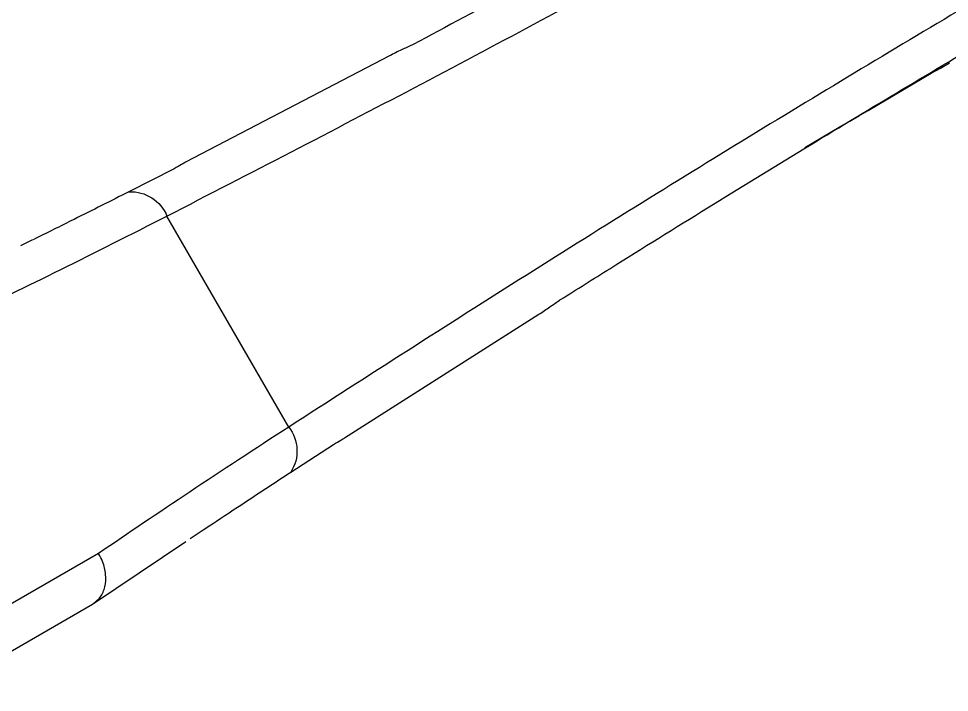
# Model space of a CAD drawing. Header units: millimetres. Extents: x 36 to 3196, y 27 to 5967.
# Drawn here: x 258.4 to 326.8, y 845.4 to 894.9 of the extents above; entities that cross this region are included whole.
import ezdxf

# ---------------------------------------------------------------- set-up
doc = ezdxf.new("R2010")
doc.units = ezdxf.units.MM
doc.layers.add('08_Dimension.Annotation', color=2, linetype='Continuous')

# ---------------------------------------------------------------- blocks, each defined once
blk = doc.blocks.new('A$C1af0320f')
at = {"color": 8, "linetype": 'Continuous', "lineweight": 25}
for p, q in [((142.183, 92.886), (142.911, 109.787)), ((164.829, 109.787), (165.557, 92.886)), ((141.987, 88.213), (142.178, 91.939)), ((165.562, 91.939), (165.753, 88.213)), ((144.928, 89.741), (162.812, 89.741)), ((141.507, 80.596), (141.434, 79.356)), ((166.307, 79.366), (166.244, 80.358)), ((140.87, 70.753), (141.433, 78.991)), ((143.87, 73.009), (143.87, 57.833)), ((140.87, 57.801), (140.87, 70.756))]:
    blk.add_line(p, q, dxfattribs=at)
for centre, start, end in [((144.527, 86.919), 81.90234, 152.99325), ((163.213, 86.919), 27.00652, 98.09776)]:
    blk.add_arc(centre, 2.85, start, end, dxfattribs=at)
blk.add_ellipse((-2446.068, 159.359), major_axis=(0, 2703.908), ratio=0.95785, start_param=4.702574, end_param=4.707127, dxfattribs=at)
for points, knots in [([(143.87, 230.872), (143.934, 230.206), (144.426, 225.081), (145.225, 215.061), (146.066, 200.144), (146.622, 184.301), (146.895, 167.406), (146.868, 149.446), (146.532, 130.41), (145.917, 110.583), (145.258, 96.686), (144.928, 89.741)], [0, 0, 0, 0, 0.018058, 0.138979, 0.260005, 0.38103, 0.50195, 0.626405, 0.750975, 0.875545, 1, 1, 1, 1]), ([(162.812, 89.741), (162.485, 96.61), (161.833, 110.354), (161.22, 129.975), (160.879, 148.824), (160.841, 166.968), (161.113, 184.368), (161.711, 200.94), (162.597, 216.575), (163.446, 226.108), (163.87, 230.872)], [0, 0, 0, 0, 0.123075, 0.246261, 0.369446, 0.492521, 0.619329, 0.74626, 0.87319, 1, 1, 1, 1]), ([(143.051, 111.696), (143.104, 113.123), (143.37, 120.261), (143.745, 132.748), (143.898, 143.324), (143.975, 148.571)], [0, 0, 0, 0, 0.1118479, 0.5593094, 1, 1, 1, 1]), ([(163.765, 148.571), (163.781, 147.25), (163.859, 140.645), (164.101, 128.535), (164.494, 117.28), (164.689, 111.696)], [0, 0, 0, 0, 0.111848, 0.55931, 1, 1, 1, 1]), ([(142.911, 109.787), (142.931, 110.119), (142.972, 110.782), (143.039, 111.393), (143.05, 111.666), (143.051, 111.696)], [0, 0, 0, 0, 0.470696, 0.940882, 1, 1, 1, 1]), ([(164.689, 111.696), (164.707, 111.433), (164.743, 110.907), (164.819, 110.2), (164.828, 109.827), (164.829, 109.787)], [0, 0, 0, 0, 0.472242, 0.944183, 1, 1, 1, 1]), ([(142.178, 91.939), (142.181, 92.171), (142.187, 92.628), (142.184, 92.801), (142.183, 92.886)], [0, 0, 0, 0, 0.50744, 1, 1, 1, 1]), ([(165.557, 92.886), (165.556, 92.797), (165.552, 92.623), (165.559, 92.164), (165.562, 91.939)], [0, 0, 0, 0, 0.507567, 1, 1, 1, 1]), ([(144.928, 89.741), (144.768, 86.804), (144.445, 80.914), (144.062, 75.649), (143.87, 73.009)], [0, 0, 0, 0, 0.4987, 1, 1, 1, 1]), ([(163.87, 73.009), (163.679, 75.635), (163.296, 80.9), (162.973, 86.789), (162.812, 89.741)], [0, 0, 0, 0, 0.498699, 1, 1, 1, 1]), ([(141.532, 80.594), (141.593, 81.574), (141.752, 84.13), (141.898, 86.656), (141.987, 88.213)], [0, 0, 0, 0, 0.383545, 1, 1, 1, 1]), ([(165.753, 88.213), (165.839, 86.715), (165.988, 84.111), (166.153, 81.476), (166.223, 80.356)], [0, 0, 0, 0, 0.575145, 1, 1, 1, 1]), ([(140.87, 70.756), (140.903, 71.014), (140.969, 71.53), (141.486, 72.21), (142.247, 72.722), (143.075, 72.969), (143.632, 73.012), (143.853, 73.01), (143.87, 73.009)], [0, 0, 0, 0, 0.214605, 0.429205, 0.643835, 0.858522, 0.989445, 1, 1, 1, 1])]:
    blk.add_open_spline(points, degree=3, knots=knots, dxfattribs=at)

msp = doc.modelspace()

# ---------------------------------------------------------------- block references
at = {"layer": '08_Dimension.Annotation', "xscale": -1, "rotation": 299.9999999999999}
msp.add_blockref('A$C1af0320f', (272.9848, 694.5508), dxfattribs=at)

doc.saveas('drawing.dxf')
